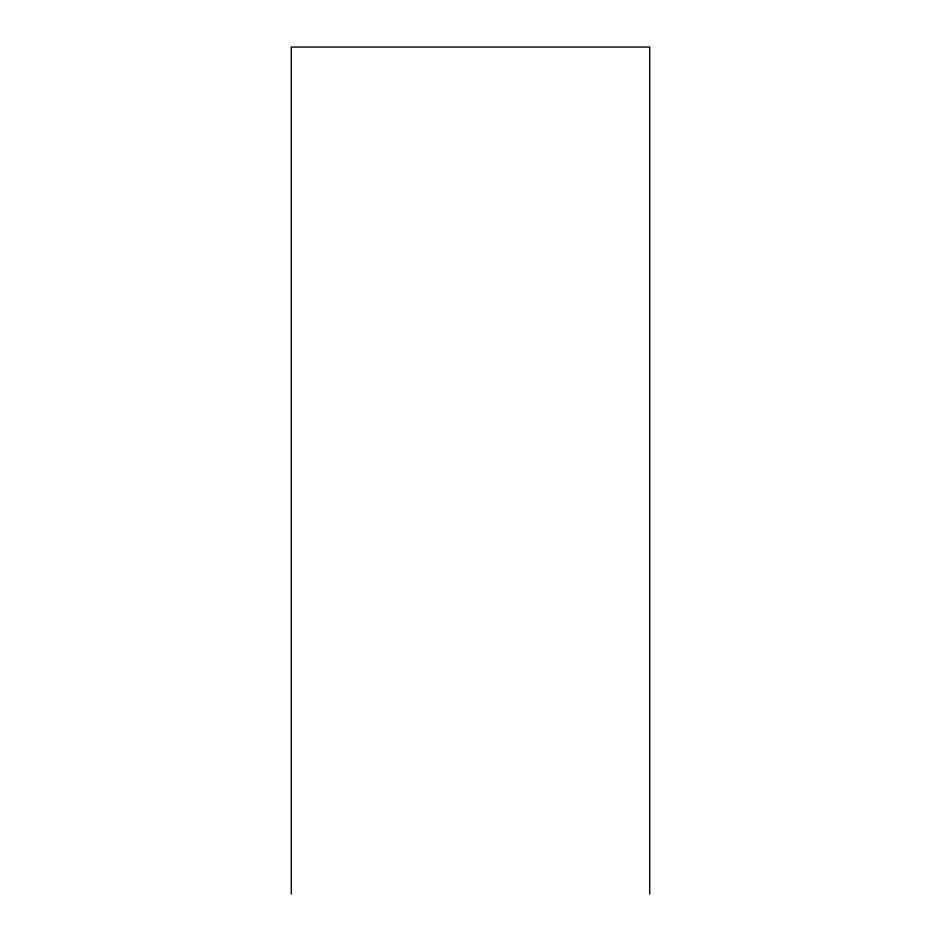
<?xml version="1.0" encoding="UTF-8"?>
<svg xmlns="http://www.w3.org/2000/svg" width="941" height="941" viewBox="0 0 941 941"><rect width="100%" height="100%" fill="white"/><g stroke="black" fill="none" stroke-linecap="round" stroke-linejoin="round"><path stroke-width="1.41" d="M649.702 893.95L649.702 47.05L291.298 47.05L291.298 893.95"/></g></svg>
